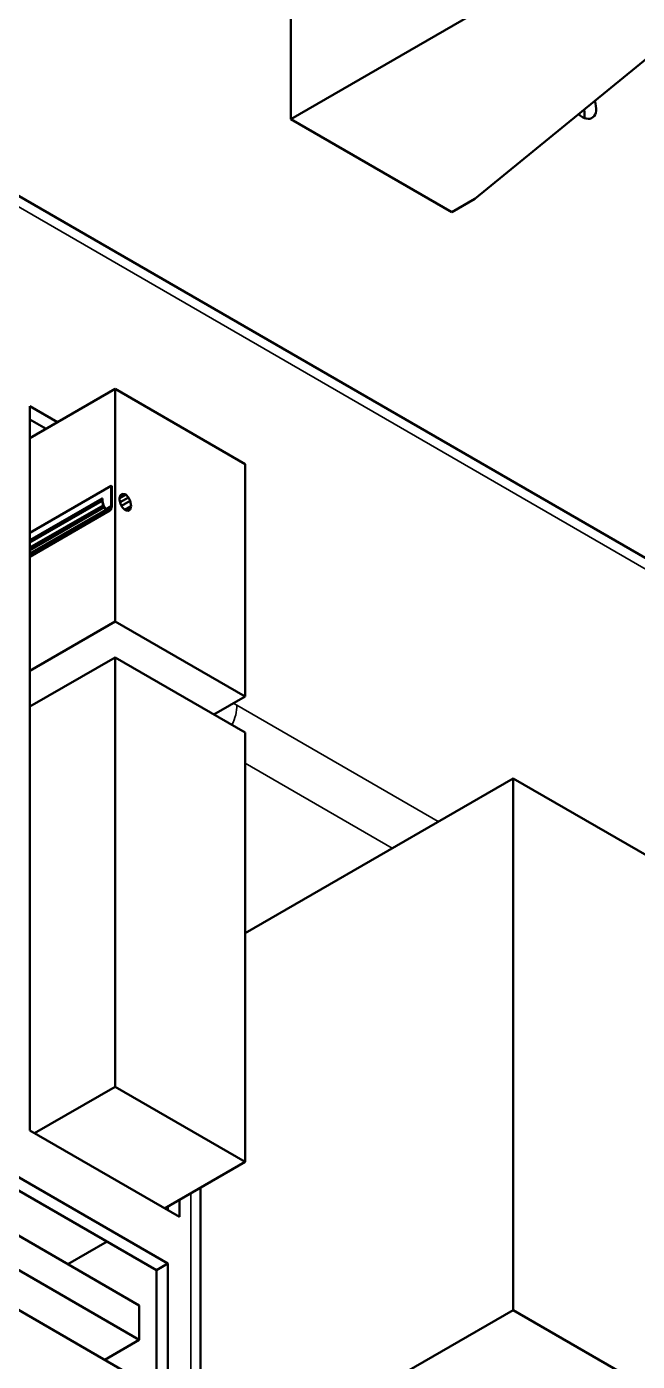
# Model space of a CAD drawing. Header units: millimetres. Extents: x 4735 to 8066, y 756 to 2595.
# Drawn here: x 6722.4 to 6760, y 2129.6 to 2211.6 of the extents above; entities that cross this region are included whole.
import ezdxf

# ---------------------------------------------------------------- set-up
doc = ezdxf.new("R2010")
doc.units = ezdxf.units.MM
doc.header["$LTSCALE"] = 1.8
doc.layers.add('외형선(ISO)', color=7, linetype='Continuous', lineweight=50)
doc.layers.add('좁은 외형선(ISO)', color=7, linetype='Continuous', lineweight=35)

msp = doc.modelspace()

# ---------------------------------------------------------------- linework, layer by layer
at = {"layer": '외형선(ISO)'}
for p, q in [((6614.988, 2262.925), (6781.593, 2166.735)), ((6749.954, 2201.008), (6790.966, 2234.485)), ((6738.64, 2205.907), (6738.64, 2225.608)), ((6770.46, 2224.279), (6738.64, 2205.907)), ((6731.095, 2127.445), (6594.624, 2206.236)), ((6738.64, 2205.907), (6748.54, 2200.192)), ((6748.54, 2200.192), (6749.954, 2201.008)), ((6722.61, 2186.314), (6727.843, 2189.335)), ((6727.843, 2189.335), (6735.833, 2184.722)), ((6727.843, 2175.046), (6727.843, 2189.335)), ((6722.61, 2143.774), (6722.61, 2188.274)), ((6722.61, 2188.274), (6724.307, 2187.294)), ((6723.6, 2186.885), (6722.61, 2187.457)), ((6735.833, 2184.722), (6735.833, 2170.433)), ((6722.61, 2180.491), (6727.612, 2183.378)), ((6727.612, 2182.137), (6727.612, 2183.378)), ((6727.612, 2183.378), (6727.639, 2183.363)), ((6727.639, 2183.363), (6727.639, 2182.117)), ((6728.116, 2182.619), (6728.172, 2182.811)), ((6728.116, 2182.544), (6728.116, 2182.619)), ((6728.119, 2182.628), (6728.498, 2182.847)), ((6728.141, 2182.703), (6728.444, 2182.878)), ((6728.151, 2182.382), (6728.663, 2182.677)), ((6728.172, 2182.811), (6728.279, 2182.899)), ((6728.279, 2182.899), (6728.444, 2182.878)), ((6728.444, 2182.878), (6728.498, 2182.847)), ((6728.498, 2182.847), (6728.663, 2182.677)), ((6728.663, 2182.677), (6728.77, 2182.465)), ((6722.61, 2180.054), (6727.047, 2182.615)), ((6722.61, 2179.897), (6727.047, 2182.459)), ((6722.61, 2179.59), (6727.105, 2182.185)), ((6722.61, 2179.436), (6727.165, 2182.066)), ((6722.61, 2179.222), (6727.283, 2181.92)), ((6722.61, 2179.026), (6727.52, 2181.861)), ((6722.61, 2179.083), (6727.403, 2181.85)), ((6727.047, 2182.615), (6727.073, 2182.6)), ((6727.047, 2182.459), (6727.047, 2182.615)), ((6727.105, 2182.185), (6727.047, 2182.459)), ((6727.073, 2182.6), (6727.073, 2182.448)), ((6727.073, 2182.448), (6727.128, 2182.189)), ((6727.165, 2182.066), (6727.105, 2182.185)), ((6727.128, 2182.189), (6727.181, 2182.087)), ((6727.283, 2181.92), (6727.165, 2182.066)), ((6727.181, 2182.087), (6727.29, 2181.95)), ((6727.403, 2181.85), (6727.283, 2181.92)), ((6727.289, 2181.95), (6727.612, 2182.137)), ((6727.29, 2181.95), (6727.396, 2181.888)), ((6727.396, 2181.888), (6727.504, 2181.9)), ((6727.52, 2181.861), (6727.403, 2181.85)), ((6727.482, 2181.898), (6727.557, 2181.941)), ((6727.504, 2181.9), (6727.557, 2181.941)), ((6727.58, 2181.911), (6727.52, 2181.861)), ((6727.557, 2181.941), (6727.612, 2182.137)), ((6727.639, 2182.117), (6727.58, 2181.911)), ((6728.172, 2182.285), (6728.116, 2182.544)), ((6728.279, 2182.076), (6728.172, 2182.285)), ((6728.237, 2182.158), (6728.77, 2182.465)), ((6728.444, 2181.904), (6728.279, 2182.076)), ((6728.439, 2181.909), (6728.826, 2182.132)), ((6728.498, 2181.873), (6728.444, 2181.904)), ((6728.663, 2181.854), (6728.498, 2181.873)), ((6728.629, 2181.858), (6728.77, 2181.94)), ((6728.77, 2181.94), (6728.663, 2181.854)), ((6728.77, 2182.465), (6728.826, 2182.132)), ((6728.826, 2182.132), (6728.77, 2181.94)), ((6651.899, 2181.333), (6731.095, 2135.609)), ((6730.388, 2135.201), (6651.192, 2180.925)), ((6722.61, 2172.025), (6727.843, 2175.046)), ((6735.833, 2170.433), (6727.843, 2175.046)), ((6722.61, 2169.821), (6727.843, 2172.842)), ((6727.843, 2172.842), (6735.833, 2168.229)), ((6727.843, 2146.469), (6727.843, 2172.842)), ((6733.924, 2169.331), (6735.833, 2170.433)), ((6735.833, 2168.229), (6735.833, 2141.856)), ((6752.308, 2165.412), (6735.833, 2155.899)), ((6752.308, 2165.412), (6773.522, 2153.164)), ((6752.308, 2132.752), (6752.308, 2165.412)), ((6694.679, 2153.042), (6729.328, 2133.038)), ((6729.328, 2130.915), (6694.679, 2150.919)), ((6722.893, 2143.611), (6727.843, 2146.469)), ((6735.833, 2141.856), (6727.843, 2146.469)), ((6731.802, 2138.467), (6722.61, 2143.774)), ((6730.883, 2138.998), (6735.833, 2141.856)), ((6733.095, 2140.275), (6733.095, 2109.482)), ((6731.802, 2139.529), (6731.802, 2138.467)), ((6731.095, 2138.875), (6731.095, 2139.12)), ((6724.943, 2135.569), (6727.348, 2136.957)), ((6731.095, 2135.609), (6730.388, 2135.201)), ((6730.388, 2127.853), (6730.388, 2135.201)), ((6731.095, 2135.609), (6731.095, 2127.445)), ((6729.328, 2133.038), (6729.328, 2130.915)), ((6752.308, 2132.752), (6733.095, 2121.659)), ((6773.522, 2120.504), (6752.308, 2132.752)), ((6727.206, 2129.69), (6729.328, 2130.915))]:
    msp.add_line(p, q, dxfattribs=at)
for centre, major_axis, start_param, end_param in [((6756.551, 2207.053), (0.615, -1.065), 5.238333, 7.514991), ((6755.844, 2206.645), (-0.615, 1.065), 3.75434, 4.251416)]:
    msp.add_ellipse(centre, major_axis=major_axis, ratio=0.57735, start_param=start_param, end_param=end_param, dxfattribs=at)
at = {"layer": '좁은 외형선(ISO)'}
for p, q in [((6614.988, 2262.248), (6782.007, 2165.82)), ((6747.712, 2162.758), (6735.338, 2169.902)), ((6735.833, 2166.351), (6744.884, 2161.125)), ((6732.509, 2139.937), (6732.509, 2110.298))]:
    msp.add_line(p, q, dxfattribs=at)
for centre, major_axis, start_param, end_param in [((6733.924, 2169.086), (-1, -1.732), 1.677062, 2.356194), ((6735.338, 2166.636), (-2, 3.464), 5.497787, 5.575917)]:
    msp.add_ellipse(centre, major_axis=major_axis, ratio=0.57735, start_param=start_param, end_param=end_param, dxfattribs=at)

doc.saveas('drawing.dxf')
